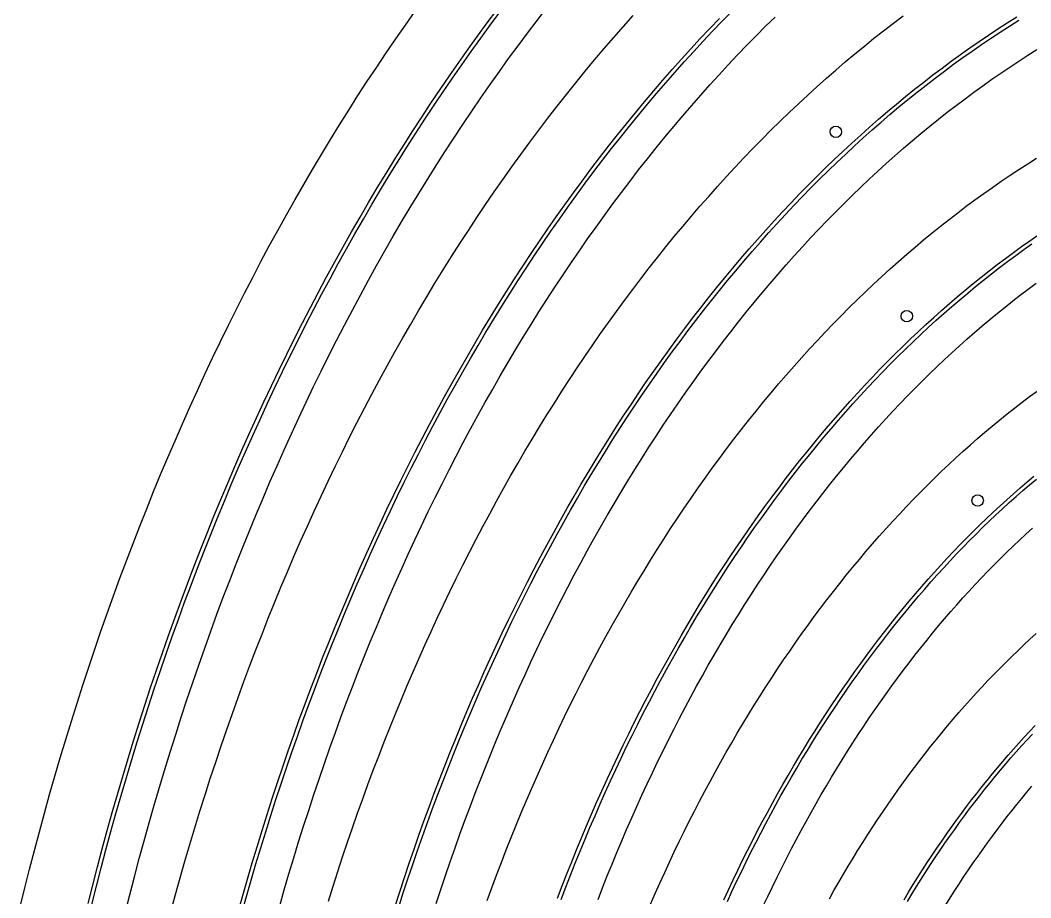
# Model space of a CAD drawing. Header units: metres. Extents: x 10 to 1210, y 10 to 2778.
# Drawn here: x 34.1 to 297.9, y 2029.5 to 2258.5 of the extents above; entities that cross this region are included whole.
import ezdxf

# ---------------------------------------------------------------- set-up
doc = ezdxf.new("R2010")
doc.units = ezdxf.units.M
for name, color, linetype in [('ACIKLIK', 5, 'Continuous'), ('ASKI_DELIK', 6, 'Continuous'), ('CAM_SABLON', 4, 'Continuous'), ('DIS_KENAR_V91_Z3', 1, 'Continuous'), ('LAMBA_T4_Z4', 3, 'Continuous')]:
    doc.layers.add(name, color=color, linetype=linetype)

msp = doc.modelspace()

# ---------------------------------------------------------------- linework, layer by layer
at = {"layer": 'ACIKLIK'}
for points in [[(61.53, 2025.59), (62.73, 2030.33), (63.95, 2035.04), (65.2, 2039.74), (66.47, 2044.42), (67.78, 2049.09), (69.11, 2053.73), (70.47, 2058.36), (71.85, 2062.97), (73.26, 2067.56), (74.7, 2072.12), (76.16, 2076.67), (77.65, 2081.2), (79.16, 2085.71), (80.7, 2090.2), (82.27, 2094.66), (83.86, 2099.11), (85.48, 2103.53), (87.12, 2107.93), (88.79, 2112.3), (90.48, 2116.65), (92.2, 2120.98), (93.94, 2125.29), (95.7, 2129.57), (97.5, 2133.82), (99.31, 2138.06), (101.15, 2142.26), (103.01, 2146.44), (104.9, 2150.6), (106.8, 2154.72), (108.74, 2158.83), (110.69, 2162.9), (112.67, 2166.95), (114.67, 2170.97), (116.7, 2174.96), (118.74, 2178.92), (120.81, 2182.86), (122.9, 2186.77), (125.01, 2190.64), (127.15, 2194.49), (129.3, 2198.31), (131.48, 2202.1), (133.67, 2205.85), (135.89, 2209.58), (138.13, 2213.28), (140.39, 2216.94), (142.67, 2220.58), (144.97, 2224.18), (147.28, 2227.75), (149.62, 2231.29), (151.98, 2234.79), (154.36, 2238.26), (156.75, 2241.7), (159.17, 2245.11), (161.6, 2248.48), (164.05, 2251.82), (166.52, 2255.12), (169, 2258.39), (171.5, 2261.63)], [(101.84, 2027.4), (103.04, 2031.6), (104.27, 2035.79), (105.52, 2039.95), (106.79, 2044.1), (108.09, 2048.23), (109.41, 2052.34), (110.76, 2056.44), (112.13, 2060.51), (113.52, 2064.57), (114.94, 2068.61), (116.38, 2072.62), (117.84, 2076.62), (119.32, 2080.6), (120.83, 2084.55), (122.36, 2088.49), (123.91, 2092.4), (125.49, 2096.29), (127.08, 2100.16), (128.7, 2104), (130.34, 2107.83), (132, 2111.63), (133.68, 2115.41), (135.39, 2119.16), (137.11, 2122.89), (138.86, 2126.6), (140.63, 2130.28), (142.41, 2133.94), (144.22, 2137.57), (146.05, 2141.17), (147.9, 2144.75), (149.77, 2148.31), (151.66, 2151.84), (153.56, 2155.34), (155.49, 2158.82), (157.44, 2162.26), (159.4, 2165.69), (161.39, 2169.08), (163.39, 2172.45), (165.41, 2175.78), (167.45, 2179.09), (169.51, 2182.37), (171.58, 2185.63), (173.68, 2188.85), (175.79, 2192.04), (177.91, 2195.21), (180.06, 2198.34), (182.22, 2201.45), (184.4, 2204.52), (186.59, 2207.56), (188.81, 2210.58), (191.03, 2213.56), (193.28, 2216.51), (195.53, 2219.43), (197.81, 2222.31), (200.1, 2225.17), (202.4, 2227.99), (204.72, 2230.79), (207.05, 2233.55), (209.4, 2236.27), (211.76, 2238.97), (214.14, 2241.63), (216.53, 2244.25), (218.93, 2246.85), (221.35, 2249.41), (223.78, 2251.94), (226.22, 2254.43), (228.67, 2256.89), (231.14, 2259.31)], [(142.67, 2028.01), (143.87, 2031.67), (145.1, 2035.32), (146.34, 2038.94), (147.61, 2042.55), (148.89, 2046.14), (150.2, 2049.71), (151.53, 2053.27), (152.87, 2056.8), (154.24, 2060.32), (155.63, 2063.81), (157.03, 2067.29), (158.46, 2070.75), (159.91, 2074.18), (161.37, 2077.6), (162.86, 2081), (164.36, 2084.37), (165.88, 2087.73), (167.42, 2091.06), (168.98, 2094.37), (170.56, 2097.66), (172.16, 2100.92), (173.77, 2104.17), (175.4, 2107.39), (177.06, 2110.59), (178.72, 2113.76), (180.41, 2116.91), (182.11, 2120.04), (183.83, 2123.14), (185.57, 2126.22), (187.33, 2129.27), (189.1, 2132.3), (190.88, 2135.31), (192.69, 2138.29), (194.51, 2141.24), (196.35, 2144.17), (198.2, 2147.07), (200.07, 2149.95), (201.95, 2152.8), (203.85, 2155.62), (205.76, 2158.42), (207.69, 2161.19), (209.63, 2163.93), (211.59, 2166.64), (213.56, 2169.33), (215.55, 2171.99), (217.55, 2174.62), (219.56, 2177.22), (221.59, 2179.8), (223.63, 2182.35), (225.69, 2184.86), (227.75, 2187.35), (229.83, 2189.81), (231.93, 2192.24), (234.03, 2194.64), (236.15, 2197.01), (238.28, 2199.35), (240.42, 2201.67), (242.57, 2203.95), (244.73, 2206.2), (246.91, 2208.42), (249.09, 2210.61), (251.29, 2212.77), (253.49, 2214.9), (255.71, 2217), (257.94, 2219.06), (260.17, 2221.1), (262.42, 2223.1), (264.68, 2225.08), (266.94, 2227.02), (269.21, 2228.93), (271.5, 2230.81), (273.79, 2232.65), (276.09, 2234.47), (278.39, 2236.25), (280.71, 2238), (283.03, 2239.72), (285.36, 2241.4), (287.7, 2243.06), (290.05, 2244.68), (292.4, 2246.27), (294.76, 2247.83), (297.12, 2249.35), (299.49, 2250.84)], [(184.92, 2029.05), (186.12, 2032.15), (187.34, 2035.23), (188.58, 2038.29), (189.84, 2041.34), (191.11, 2044.36), (192.4, 2047.37), (193.71, 2050.36), (195.03, 2053.34), (196.37, 2056.29), (197.73, 2059.22), (199.1, 2062.14), (200.49, 2065.03), (201.9, 2067.91), (203.32, 2070.77), (204.76, 2073.6), (206.21, 2076.42), (207.68, 2079.21), (209.16, 2081.98), (210.66, 2084.74), (212.18, 2087.47), (213.71, 2090.18), (215.25, 2092.86), (216.81, 2095.53), (218.38, 2098.17), (219.97, 2100.79), (221.57, 2103.39), (223.18, 2105.97), (224.81, 2108.52), (226.46, 2111.05), (228.11, 2113.55), (229.78, 2116.04), (231.46, 2118.49), (233.16, 2120.93), (234.87, 2123.34), (236.59, 2125.72), (238.32, 2128.09), (240.07, 2130.42), (241.82, 2132.73), (243.59, 2135.02), (245.37, 2137.28), (247.17, 2139.52), (248.97, 2141.73), (250.79, 2143.92), (252.61, 2146.08), (254.45, 2148.21), (256.3, 2150.32), (258.16, 2152.4), (260.02, 2154.45), (261.9, 2156.48), (263.79, 2158.48), (265.69, 2160.46), (267.6, 2162.41), (269.51, 2164.33), (271.44, 2166.22), (273.37, 2168.09), (275.32, 2169.93), (277.27, 2171.74), (279.23, 2173.52), (281.2, 2175.28), (283.18, 2177.01), (285.16, 2178.71), (287.15, 2180.39), (289.15, 2182.03), (291.16, 2183.65), (293.17, 2185.24), (295.19, 2186.8), (297.22, 2188.33), (299.25, 2189.84)], [(228.04, 2027.39), (229.23, 2029.91), (230.43, 2032.41), (231.64, 2034.9), (232.87, 2037.36), (234.11, 2039.81), (235.37, 2042.25), (236.64, 2044.66), (237.92, 2047.06), (239.21, 2049.43), (240.52, 2051.79), (241.84, 2054.13), (243.17, 2056.45), (244.52, 2058.75), (245.88, 2061.03), (247.25, 2063.3), (248.63, 2065.54), (250.02, 2067.76), (251.43, 2069.96), (252.85, 2072.15), (254.28, 2074.31), (255.72, 2076.45), (257.17, 2078.57), (258.63, 2080.67), (260.1, 2082.75), (261.58, 2084.81), (263.08, 2086.84), (264.58, 2088.86), (266.1, 2090.85), (267.62, 2092.82), (269.16, 2094.77), (270.7, 2096.69), (272.26, 2098.6), (273.82, 2100.48), (275.39, 2102.34), (276.97, 2104.18), (278.57, 2105.99), (280.16, 2107.78), (281.77, 2109.55), (283.39, 2111.3), (285.01, 2113.02), (286.65, 2114.72), (288.29, 2116.39), (289.94, 2118.05), (291.59, 2119.68), (293.25, 2121.28), (294.93, 2122.86), (296.6, 2124.42), (298.29, 2125.95)], [(275.69, 2027.69), (276.86, 2029.56), (278.04, 2031.41), (279.24, 2033.25), (280.44, 2035.06), (281.65, 2036.86), (282.87, 2038.65), (284.1, 2040.41), (285.34, 2042.16), (286.58, 2043.89), (287.84, 2045.6), (289.1, 2047.29), (290.37, 2048.96), (291.65, 2050.62), (292.94, 2052.25), (294.24, 2053.87), (295.54, 2055.47), (296.85, 2057.05), (298.17, 2058.61)]]:
    msp.add_lwpolyline(points, dxfattribs=at)
at = {"layer": 'ASKI_DELIK'}
for centre in [(247, 2229.38), (265.5, 2181.28), (284, 2133.17)]:
    msp.add_circle(centre, 1.5, dxfattribs=at)
at = {"layer": 'CAM_SABLON'}
for points in [[(52.8, 2027.77), (54.01, 2032.56), (55.24, 2037.33), (56.51, 2042.08), (57.8, 2046.82), (59.12, 2051.54), (60.46, 2056.24), (61.84, 2060.92), (63.24, 2065.58), (64.67, 2070.23), (66.12, 2074.85), (67.6, 2079.46), (69.11, 2084.04), (70.64, 2088.6), (72.2, 2093.15), (73.79, 2097.67), (75.4, 2102.17), (77.04, 2106.65), (78.7, 2111.1), (80.39, 2115.53), (82.1, 2119.94), (83.84, 2124.33), (85.61, 2128.69), (87.4, 2133.03), (89.21, 2137.34), (91.05, 2141.63), (92.91, 2145.9), (94.8, 2150.13), (96.71, 2154.35), (98.65, 2158.53), (100.61, 2162.69), (102.59, 2166.82), (104.6, 2170.93), (106.63, 2175.01), (108.68, 2179.06), (110.76, 2183.08), (112.86, 2187.08), (114.98, 2191.04), (117.13, 2194.98), (119.29, 2198.88), (121.48, 2202.76), (123.69, 2206.61), (125.92, 2210.43), (128.18, 2214.21), (130.45, 2217.97), (132.75, 2221.7), (135.06, 2225.39), (137.4, 2229.05), (139.76, 2232.68), (142.13, 2236.28), (144.53, 2239.84), (146.95, 2243.38), (149.39, 2246.88), (151.84, 2250.34), (154.32, 2253.78), (156.81, 2257.18), (159.33, 2260.54)], [(91.98, 2025.58), (93.18, 2029.85), (94.4, 2034.11), (95.64, 2038.35), (96.91, 2042.57), (98.2, 2046.77), (99.52, 2050.96), (100.86, 2055.13), (102.22, 2059.28), (103.61, 2063.41), (105.02, 2067.52), (106.46, 2071.61), (107.91, 2075.69), (109.4, 2079.74), (110.9, 2083.77), (112.43, 2087.78), (113.98, 2091.77), (115.56, 2095.74), (117.15, 2099.69), (118.77, 2103.62), (120.42, 2107.52), (122.08, 2111.4), (123.77, 2115.26), (125.48, 2119.1), (127.21, 2122.91), (128.96, 2126.7), (130.73, 2130.46), (132.53, 2134.2), (134.34, 2137.92), (136.18, 2141.61), (138.04, 2145.27), (139.92, 2148.91), (141.82, 2152.53), (143.74, 2156.11), (145.68, 2159.68), (147.64, 2163.21), (149.61, 2166.72), (151.61, 2170.2), (153.63, 2173.65), (155.67, 2177.08), (157.73, 2180.47), (159.81, 2183.84), (161.9, 2187.19), (164.01, 2190.5), (166.15, 2193.78), (168.3, 2197.03), (170.47, 2200.26), (172.65, 2203.45), (174.86, 2206.62), (177.08, 2209.75), (179.32, 2212.86), (181.57, 2215.93), (183.84, 2218.97), (186.13, 2221.98), (188.44, 2224.97), (190.76, 2227.91), (193.1, 2230.83), (195.45, 2233.71), (197.82, 2236.57), (200.21, 2239.39), (202.61, 2242.18), (205.02, 2244.93), (207.45, 2247.65), (209.9, 2250.34), (212.36, 2252.99), (214.83, 2255.62), (217.31, 2258.2), (219.82, 2260.76)], [(132.91, 2027.07), (134.11, 2030.8), (135.33, 2034.51), (136.58, 2038.21), (137.84, 2041.89), (139.13, 2045.56), (140.43, 2049.2), (141.76, 2052.83), (143.11, 2056.44), (144.47, 2060.03), (145.86, 2063.61), (147.27, 2067.16), (148.7, 2070.69), (150.15, 2074.21), (151.62, 2077.7), (153.11, 2081.18), (154.62, 2084.63), (156.15, 2088.06), (157.7, 2091.47), (159.27, 2094.86), (160.85, 2098.23), (162.46, 2101.58), (164.09, 2104.9), (165.73, 2108.21), (167.39, 2111.49), (169.07, 2114.74), (170.77, 2117.98), (172.49, 2121.19), (174.23, 2124.37), (175.98, 2127.53), (177.75, 2130.67), (179.54, 2133.79), (181.34, 2136.88), (183.17, 2139.94), (185.01, 2142.98), (186.87, 2145.99), (188.74, 2148.98), (190.63, 2151.94), (192.54, 2154.88), (194.46, 2157.79), (196.4, 2160.67), (198.35, 2163.53), (200.33, 2166.36), (202.31, 2169.16), (204.31, 2171.94), (206.33, 2174.69), (208.36, 2177.41), (210.41, 2180.1), (212.47, 2182.76), (214.54, 2185.4), (216.63, 2188), (218.74, 2190.58), (220.86, 2193.13), (222.99, 2195.65), (225.13, 2198.14), (227.29, 2200.61), (229.46, 2203.04), (231.64, 2205.44), (233.84, 2207.81), (236.05, 2210.15), (238.27, 2212.46), (240.51, 2214.75), (242.75, 2217), (245.01, 2219.22), (247.28, 2221.4), (249.56, 2223.56), (251.85, 2225.69), (254.15, 2227.78), (256.46, 2229.85), (258.78, 2231.88), (261.12, 2233.88), (263.46, 2235.85), (265.81, 2237.78), (268.18, 2239.69), (270.55, 2241.56), (272.93, 2243.4), (275.32, 2245.21), (277.72, 2246.98), (280.13, 2248.72), (282.54, 2250.43), (284.97, 2252.11), (287.4, 2253.75), (289.84, 2255.36), (292.29, 2256.94), (294.74, 2258.49)], [(175.31, 2029.11), (176.52, 2032.28), (177.74, 2035.44), (178.99, 2038.58), (180.25, 2041.7), (181.53, 2044.8), (182.83, 2047.88), (184.14, 2050.95), (185.48, 2054), (186.83, 2057.03), (188.19, 2060.04), (189.58, 2063.03), (190.98, 2066), (192.39, 2068.96), (193.83, 2071.89), (195.28, 2074.81), (196.75, 2077.7), (198.23, 2080.57), (199.73, 2083.43), (201.24, 2086.26), (202.78, 2089.07), (204.32, 2091.86), (205.89, 2094.63), (207.46, 2097.38), (209.06, 2100.1), (210.66, 2102.8), (212.29, 2105.48), (213.93, 2108.14), (215.58, 2110.78), (217.25, 2113.39), (218.93, 2115.98), (220.62, 2118.55), (222.33, 2121.09), (224.06, 2123.61), (225.79, 2126.1), (227.55, 2128.57), (229.31, 2131.02), (231.09, 2133.44), (232.88, 2135.84), (234.68, 2138.21), (236.5, 2140.56), (238.33, 2142.88), (240.17, 2145.18), (242.02, 2147.45), (243.89, 2149.7), (245.77, 2151.92), (247.66, 2154.11), (249.56, 2156.28), (251.47, 2158.42), (253.39, 2160.54), (255.33, 2162.63), (257.27, 2164.69), (259.23, 2166.73), (261.2, 2168.73), (263.17, 2170.71), (265.16, 2172.67), (267.16, 2174.6), (269.16, 2176.49), (271.18, 2178.37), (273.21, 2180.21), (275.24, 2182.03), (277.28, 2183.81), (279.34, 2185.57), (281.4, 2187.31), (283.47, 2189.01), (285.55, 2190.68), (287.63, 2192.33), (289.73, 2193.95), (291.83, 2195.54), (293.94, 2197.1), (296.06, 2198.63), (298.18, 2200.13)], [(218.68, 2028.6), (219.88, 2031.2), (221.1, 2033.77), (222.33, 2036.34), (223.57, 2038.88), (224.83, 2041.4), (226.1, 2043.91), (227.39, 2046.4), (228.69, 2048.88), (230, 2051.33), (231.33, 2053.77), (232.67, 2056.19), (234.02, 2058.58), (235.39, 2060.96), (236.77, 2063.32), (238.16, 2065.67), (239.57, 2067.99), (240.99, 2070.29), (242.42, 2072.57), (243.86, 2074.84), (245.32, 2077.08), (246.79, 2079.3), (248.27, 2081.5), (249.76, 2083.68), (251.26, 2085.84), (252.78, 2087.98), (254.31, 2090.1), (255.85, 2092.2), (257.4, 2094.27), (258.96, 2096.33), (260.53, 2098.36), (262.11, 2100.37), (263.7, 2102.35), (265.31, 2104.32), (266.92, 2106.26), (268.55, 2108.18), (270.18, 2110.08), (271.82, 2111.96), (273.48, 2113.81), (275.14, 2115.64), (276.81, 2117.44), (278.5, 2119.23), (280.19, 2120.99), (281.89, 2122.72), (283.59, 2124.43), (285.31, 2126.12), (287.04, 2127.79), (288.77, 2129.43), (290.51, 2131.04), (292.26, 2132.64), (294.02, 2134.21), (295.78, 2135.75), (297.56, 2137.27), (299.34, 2138.76)], [(265.66, 2028.53), (266.85, 2030.49), (268.05, 2032.44), (269.26, 2034.37), (270.48, 2036.28), (271.71, 2038.18), (272.95, 2040.06), (274.2, 2041.92), (275.46, 2043.76), (276.73, 2045.58), (278.01, 2047.39), (279.3, 2049.18), (280.6, 2050.95), (281.91, 2052.7), (283.23, 2054.44), (284.56, 2056.15), (285.89, 2057.85), (287.24, 2059.53), (288.59, 2061.19), (289.96, 2062.83), (291.33, 2064.45), (292.7, 2066.05), (294.09, 2067.63), (295.49, 2069.19), (296.89, 2070.74), (298.3, 2072.26)]]:
    msp.add_lwpolyline(points, dxfattribs=at)
at = {"layer": 'DIS_KENAR_V91_Z3'}
for points in [[(34.12, 2027.21), (35.33, 2032.12), (36.57, 2037.02), (37.83, 2041.9), (39.13, 2046.76), (40.45, 2051.61), (41.8, 2056.44), (43.18, 2061.25), (44.58, 2066.04), (46.02, 2070.82), (47.48, 2075.57), (48.97, 2080.31), (50.48, 2085.02), (52.03, 2089.72), (53.6, 2094.39), (55.2, 2099.05), (56.82, 2103.68), (58.47, 2108.3), (60.15, 2112.89), (61.86, 2117.45), (63.59, 2122), (65.35, 2126.52), (67.13, 2131.02), (68.94, 2135.5), (70.78, 2139.95), (72.64, 2144.38), (74.53, 2148.78), (76.45, 2153.16), (78.38, 2157.52), (80.35, 2161.84), (82.34, 2166.15), (84.35, 2170.42), (86.39, 2174.67), (88.46, 2178.89), (90.55, 2183.09), (92.66, 2187.26), (94.8, 2191.4), (96.96, 2195.51), (99.14, 2199.59), (101.35, 2203.65), (103.58, 2207.67), (105.84, 2211.67), (108.12, 2215.64), (110.42, 2219.57), (112.74, 2223.48), (115.09, 2227.35), (117.46, 2231.2), (119.85, 2235.01), (122.26, 2238.8), (124.7, 2242.55), (127.16, 2246.26), (129.64, 2249.95), (132.14, 2253.6), (134.66, 2257.22), (137.2, 2260.81)], [(73.43, 2025.97), (74.63, 2030.37), (75.86, 2034.75), (77.11, 2039.12), (78.38, 2043.47), (79.68, 2047.8), (81.01, 2052.12), (82.36, 2056.41), (83.74, 2060.69), (85.14, 2064.95), (86.56, 2069.2), (88.02, 2073.42), (89.49, 2077.63), (90.99, 2081.81), (92.51, 2085.98), (94.06, 2090.12), (95.63, 2094.25), (97.23, 2098.35), (98.85, 2102.44), (100.49, 2106.5), (102.16, 2110.54), (103.85, 2114.56), (105.56, 2118.56), (107.3, 2122.53), (109.06, 2126.48), (110.84, 2130.41), (112.65, 2134.31), (114.48, 2138.19), (116.33, 2142.05), (118.2, 2145.88), (120.1, 2149.69), (122.01, 2153.47), (123.95, 2157.23), (125.91, 2160.96), (127.9, 2164.66), (129.9, 2168.34), (131.93, 2172), (133.97, 2175.62), (136.04, 2179.22), (138.13, 2182.8), (140.24, 2186.34), (142.37, 2189.86), (144.52, 2193.35), (146.69, 2196.81), (148.88, 2200.24), (151.09, 2203.64), (153.32, 2207.02), (155.57, 2210.36), (157.84, 2213.68), (160.13, 2216.97), (162.43, 2220.22), (164.76, 2223.45), (167.11, 2226.64), (169.47, 2229.81), (171.85, 2232.94), (174.25, 2236.04), (176.67, 2239.11), (179.1, 2242.15), (181.56, 2245.16), (184.03, 2248.13), (186.52, 2251.07), (189.02, 2253.98), (191.54, 2256.86), (194.08, 2259.7)], [(114.54, 2028.66), (115.76, 2032.52), (116.99, 2036.36), (118.25, 2040.19), (119.53, 2044), (120.83, 2047.79), (122.16, 2051.57), (123.51, 2055.33), (124.87, 2059.07), (126.26, 2062.79), (127.68, 2066.5), (129.11, 2070.19), (130.56, 2073.85), (132.04, 2077.5), (133.54, 2081.13), (135.05, 2084.74), (136.59, 2088.33), (138.15, 2091.9), (139.73, 2095.45), (141.34, 2098.97), (142.96, 2102.48), (144.6, 2105.96), (146.26, 2109.43), (147.94, 2112.87), (149.65, 2116.29), (151.37, 2119.68), (153.11, 2123.06), (154.87, 2126.41), (156.65, 2129.74), (158.45, 2133.04), (160.27, 2136.32), (162.11, 2139.58), (163.96, 2142.81), (165.84, 2146.02), (167.74, 2149.2), (169.65, 2152.36), (171.58, 2155.5), (173.53, 2158.6), (175.5, 2161.69), (177.48, 2164.74), (179.48, 2167.77), (181.5, 2170.78), (183.54, 2173.76), (185.6, 2176.71), (187.67, 2179.63), (189.76, 2182.53), (191.86, 2185.4), (193.99, 2188.24), (196.13, 2191.05), (198.28, 2193.84), (200.45, 2196.6), (202.64, 2199.32), (204.84, 2202.02), (207.06, 2204.69), (209.29, 2207.34), (211.54, 2209.95), (213.81, 2212.53), (216.09, 2215.09), (218.38, 2217.61), (220.69, 2220.1), (223.01, 2222.56), (225.35, 2225), (227.7, 2227.4), (230.07, 2229.77), (232.45, 2232.11), (234.84, 2234.42), (237.25, 2236.7), (239.67, 2238.94), (242.1, 2241.15), (244.54, 2243.34), (247, 2245.49), (249.47, 2247.6), (251.95, 2249.69), (254.45, 2251.74), (256.95, 2253.76), (259.47, 2255.75), (262, 2257.7), (264.54, 2259.62)], [(156.02, 2028.85), (157.24, 2032.16), (158.47, 2035.47), (159.72, 2038.75), (160.99, 2042.02), (162.28, 2045.27), (163.59, 2048.5), (164.91, 2051.72), (166.26, 2054.92), (167.62, 2058.1), (169.01, 2061.26), (170.41, 2064.41), (171.83, 2067.54), (173.27, 2070.64), (174.72, 2073.73), (176.19, 2076.8), (177.69, 2079.86), (179.19, 2082.89), (180.72, 2085.9), (182.27, 2088.89), (183.83, 2091.86), (185.41, 2094.81), (187, 2097.74), (188.61, 2100.65), (190.24, 2103.54), (191.89, 2106.4), (193.55, 2109.25), (195.23, 2112.07), (196.93, 2114.87), (198.64, 2117.65), (200.37, 2120.4), (202.11, 2123.13), (203.87, 2125.84), (205.65, 2128.53), (207.44, 2131.19), (209.24, 2133.83), (211.07, 2136.45), (212.9, 2139.04), (214.75, 2141.61), (216.62, 2144.15), (218.5, 2146.67), (220.4, 2149.17), (222.31, 2151.64), (224.23, 2154.08), (226.17, 2156.5), (228.13, 2158.89), (230.09, 2161.26), (232.07, 2163.6), (234.07, 2165.92), (236.08, 2168.21), (238.1, 2170.47), (240.13, 2172.71), (242.18, 2174.92), (244.24, 2177.1), (246.31, 2179.26), (248.39, 2181.39), (250.49, 2183.49), (252.6, 2185.56), (254.72, 2187.61), (256.85, 2189.63), (259, 2191.62), (261.15, 2193.58), (263.32, 2195.52), (265.5, 2197.42), (267.69, 2199.3), (269.89, 2201.15), (272.1, 2202.97), (274.32, 2204.76), (276.55, 2206.52), (278.8, 2208.25), (281.05, 2209.95), (283.31, 2211.63), (285.58, 2213.27), (287.86, 2214.88), (290.15, 2216.47), (292.45, 2218.02), (294.76, 2219.54), (297.08, 2221.04), (299.4, 2222.5)], [(198.66, 2027.87), (199.86, 2030.63), (201.08, 2033.37), (202.32, 2036.1), (203.57, 2038.81), (204.84, 2041.51), (206.13, 2044.18), (207.43, 2046.84), (208.74, 2049.49), (210.08, 2052.11), (211.42, 2054.72), (212.78, 2057.31), (214.16, 2059.88), (215.55, 2062.44), (216.96, 2064.97), (218.38, 2067.49), (219.81, 2069.99), (221.26, 2072.47), (222.73, 2074.93), (224.21, 2077.37), (225.7, 2079.79), (227.21, 2082.2), (228.73, 2084.58), (230.26, 2086.94), (231.81, 2089.29), (233.37, 2091.61), (234.95, 2093.91), (236.54, 2096.19), (238.14, 2098.45), (239.75, 2100.69), (241.38, 2102.91), (243.02, 2105.1), (244.67, 2107.28), (246.34, 2109.43), (248.02, 2111.56), (249.71, 2113.67), (251.41, 2115.76), (253.13, 2117.83), (254.85, 2119.87), (256.59, 2121.89), (258.34, 2123.88), (260.11, 2125.86), (261.88, 2127.81), (263.66, 2129.73), (265.46, 2131.64), (267.27, 2133.52), (269.08, 2135.38), (270.91, 2137.21), (272.75, 2139.02), (274.6, 2140.8), (276.46, 2142.56), (278.33, 2144.3), (280.21, 2146.01), (282.1, 2147.69), (284, 2149.36), (285.91, 2150.99), (287.83, 2152.61), (289.76, 2154.19), (291.69, 2155.75), (293.64, 2157.29), (295.59, 2158.8), (297.56, 2160.28), (299.53, 2161.74)], [(245.3, 2029.3), (246.51, 2031.45), (247.74, 2033.58), (248.98, 2035.69), (250.22, 2037.79), (251.49, 2039.88), (252.76, 2041.94), (254.05, 2043.99), (255.34, 2046.03), (256.65, 2048.04), (257.97, 2050.04), (259.31, 2052.02), (260.65, 2053.99), (262, 2055.93), (263.37, 2057.86), (264.75, 2059.77), (266.14, 2061.66), (267.54, 2063.54), (268.95, 2065.39), (270.37, 2067.23), (271.8, 2069.05), (273.24, 2070.85), (274.7, 2072.63), (276.16, 2074.39), (277.63, 2076.13), (279.12, 2077.86), (280.61, 2079.56), (282.11, 2081.24), (283.63, 2082.91), (285.15, 2084.55), (286.68, 2086.18), (288.22, 2087.78), (289.77, 2089.36), (291.33, 2090.93), (292.9, 2092.47), (294.48, 2093.99), (296.07, 2095.49), (297.66, 2096.98), (299.27, 2098.44)]]:
    msp.add_lwpolyline(points, dxfattribs=at)
at = {"layer": 'LAMBA_T4_Z4'}
for points in [[(51.83, 2028.01), (53.04, 2032.81), (54.28, 2037.58), (55.54, 2042.34), (56.83, 2047.08), (58.16, 2051.81), (59.5, 2056.52), (60.88, 2061.2), (62.28, 2065.87), (63.71, 2070.52), (65.17, 2075.16), (66.65, 2079.77), (68.16, 2084.36), (69.69, 2088.93), (71.26, 2093.48), (72.84, 2098), (74.46, 2102.51), (76.1, 2106.99), (77.76, 2111.45), (79.46, 2115.89), (81.17, 2120.31), (82.91, 2124.7), (84.68, 2129.07), (86.47, 2133.41), (88.29, 2137.73), (90.13, 2142.03), (92, 2146.3), (93.89, 2150.54), (95.8, 2154.76), (97.74, 2158.95), (99.71, 2163.12), (101.69, 2167.26), (103.7, 2171.37), (105.74, 2175.46), (107.79, 2179.51), (109.87, 2183.54), (111.98, 2187.54), (114.1, 2191.52), (116.25, 2195.46), (118.42, 2199.37), (120.61, 2203.26), (122.82, 2207.11), (125.06, 2210.94), (127.32, 2214.73), (129.6, 2218.49), (131.9, 2222.22), (134.22, 2225.92), (136.56, 2229.59), (138.92, 2233.23), (141.3, 2236.83), (143.7, 2240.41), (146.13, 2243.95), (148.57, 2247.45), (151.03, 2250.93), (153.51, 2254.36), (156.01, 2257.77), (158.53, 2261.14)], [(91.02, 2025.85), (92.21, 2030.12), (93.44, 2034.39), (94.68, 2038.63), (95.95, 2042.86), (97.24, 2047.07), (98.56, 2051.26), (99.9, 2055.44), (101.27, 2059.59), (102.66, 2063.73), (104.08, 2067.85), (105.51, 2071.95), (106.97, 2076.03), (108.46, 2080.09), (109.97, 2084.12), (111.5, 2088.14), (113.05, 2092.14), (114.63, 2096.12), (116.23, 2100.07), (117.85, 2104), (119.5, 2107.91), (121.16, 2111.8), (122.85, 2115.67), (124.56, 2119.51), (126.3, 2123.33), (128.05, 2127.12), (129.83, 2130.89), (131.63, 2134.64), (133.45, 2138.36), (135.29, 2142.06), (137.15, 2145.73), (139.03, 2149.37), (140.93, 2152.99), (142.86, 2156.59), (144.8, 2160.16), (146.76, 2163.7), (148.75, 2167.21), (150.75, 2170.7), (152.77, 2174.16), (154.81, 2177.59), (156.88, 2181), (158.96, 2184.37), (161.06, 2187.72), (163.17, 2191.04), (165.31, 2194.33), (167.47, 2197.59), (169.64, 2200.82), (171.83, 2204.02), (174.04, 2207.19), (176.26, 2210.33), (178.51, 2213.45), (180.77, 2216.53), (183.05, 2219.58), (185.34, 2222.59), (187.65, 2225.58), (189.98, 2228.54), (192.32, 2231.46), (194.68, 2234.35), (197.06, 2237.21), (199.45, 2240.04), (201.85, 2242.83), (204.27, 2245.59), (206.71, 2248.32), (209.16, 2251.02), (211.62, 2253.68), (214.1, 2256.31), (216.6, 2258.9)], [(131.96, 2027.37), (133.16, 2031.11), (134.38, 2034.83), (135.63, 2038.53), (136.9, 2042.22), (138.18, 2045.89), (139.49, 2049.54), (140.82, 2053.18), (142.17, 2056.8), (143.54, 2060.39), (144.93, 2063.97), (146.34, 2067.53), (147.78, 2071.07), (149.23, 2074.59), (150.7, 2078.09), (152.19, 2081.57), (153.71, 2085.03), (155.24, 2088.47), (156.79, 2091.89), (158.36, 2095.29), (159.95, 2098.66), (161.56, 2102.02), (163.19, 2105.35), (164.84, 2108.66), (166.5, 2111.94), (168.19, 2115.2), (169.89, 2118.44), (171.61, 2121.66), (173.35, 2124.85), (175.11, 2128.02), (176.88, 2131.17), (178.67, 2134.29), (180.48, 2137.38), (182.31, 2140.46), (184.16, 2143.5), (186.02, 2146.52), (187.89, 2149.52), (189.79, 2152.49), (191.7, 2155.43), (193.63, 2158.34), (195.57, 2161.23), (197.53, 2164.1), (199.51, 2166.94), (201.5, 2169.74), (203.5, 2172.53), (205.53, 2175.28), (207.56, 2178.01), (209.61, 2180.71), (211.68, 2183.38), (213.76, 2186.02), (215.86, 2188.63), (217.97, 2191.22), (220.09, 2193.77), (222.23, 2196.3), (224.38, 2198.8), (226.54, 2201.27), (228.72, 2203.71), (230.91, 2206.12), (233.11, 2208.49), (235.33, 2210.84), (237.55, 2213.16), (239.79, 2215.45), (242.05, 2217.71), (244.31, 2219.93), (246.59, 2222.13), (248.87, 2224.29), (251.17, 2226.42), (253.48, 2228.53), (255.8, 2230.6), (258.13, 2232.63), (260.47, 2234.64), (262.82, 2236.62), (265.18, 2238.56), (267.55, 2240.47), (269.93, 2242.35), (272.32, 2244.19), (274.72, 2246.01), (277.13, 2247.79), (279.55, 2249.54), (281.97, 2251.25), (284.4, 2252.94), (286.85, 2254.59), (289.29, 2256.2), (291.75, 2257.79), (294.22, 2259.34)], [(174.37, 2029.47), (175.58, 2032.64), (176.81, 2035.8), (178.06, 2038.95), (179.32, 2042.07), (180.61, 2045.18), (181.91, 2048.27), (183.23, 2051.35), (184.56, 2054.4), (185.91, 2057.44), (187.28, 2060.46), (188.67, 2063.45), (190.07, 2066.43), (191.49, 2069.39), (192.93, 2072.33), (194.39, 2075.25), (195.86, 2078.16), (197.34, 2081.04), (198.85, 2083.9), (200.36, 2086.73), (201.9, 2089.55), (203.45, 2092.35), (205.02, 2095.12), (206.6, 2097.88), (208.2, 2100.61), (209.81, 2103.32), (211.43, 2106.01), (213.08, 2108.67), (214.73, 2111.31), (216.41, 2113.93), (218.09, 2116.53), (219.79, 2119.1), (221.51, 2121.65), (223.23, 2124.17), (224.98, 2126.68), (226.73, 2129.15), (228.5, 2131.61), (230.28, 2134.04), (232.08, 2136.44), (233.89, 2138.82), (235.71, 2141.17), (237.55, 2143.5), (239.39, 2145.81), (241.25, 2148.09), (243.12, 2150.34), (245.01, 2152.57), (246.9, 2154.77), (248.81, 2156.94), (250.73, 2159.09), (252.66, 2161.21), (254.6, 2163.31), (256.55, 2165.38), (258.51, 2167.42), (260.48, 2169.44), (262.47, 2171.42), (264.46, 2173.39), (266.47, 2175.32), (268.48, 2177.22), (270.5, 2179.1), (272.54, 2180.95), (274.58, 2182.78), (276.63, 2184.57), (278.69, 2186.34), (280.76, 2188.07), (282.84, 2189.78), (284.92, 2191.47), (287.02, 2193.12), (289.12, 2194.74), (291.23, 2196.34), (293.35, 2197.91), (295.47, 2199.44), (297.61, 2200.95), (299.75, 2202.43)], [(217.78, 2029.02), (218.98, 2031.62), (220.2, 2034.2), (221.43, 2036.77), (222.67, 2039.32), (223.94, 2041.85), (225.21, 2044.37), (226.5, 2046.87), (227.8, 2049.35), (229.12, 2051.81), (230.45, 2054.25), (231.79, 2056.67), (233.15, 2059.08), (234.52, 2061.47), (235.91, 2063.83), (237.3, 2066.18), (238.71, 2068.51), (240.14, 2070.82), (241.57, 2073.11), (243.02, 2075.38), (244.48, 2077.63), (245.95, 2079.86), (247.44, 2082.06), (248.94, 2084.25), (250.45, 2086.42), (251.97, 2088.56), (253.5, 2090.69), (255.04, 2092.79), (256.6, 2094.87), (258.16, 2096.93), (259.74, 2098.97), (261.33, 2100.99), (262.93, 2102.98), (264.54, 2104.96), (266.16, 2106.9), (267.79, 2108.83), (269.43, 2110.74), (271.08, 2112.62), (272.74, 2114.48), (274.4, 2116.31), (276.08, 2118.13), (277.77, 2119.92), (279.47, 2121.68), (281.17, 2123.42), (282.89, 2125.14), (284.61, 2126.84), (286.35, 2128.51), (288.09, 2130.16), (289.84, 2131.78), (291.59, 2133.38), (293.36, 2134.96), (295.13, 2136.51), (296.91, 2138.03), (298.7, 2139.53)], [(264.8, 2029.04), (265.99, 2031.01), (267.2, 2032.97), (268.41, 2034.9), (269.64, 2036.82), (270.87, 2038.73), (272.12, 2040.61), (273.37, 2042.48), (274.64, 2044.33), (275.91, 2046.16), (277.2, 2047.97), (278.5, 2049.77), (279.8, 2051.55), (281.11, 2053.31), (282.44, 2055.05), (283.77, 2056.77), (285.11, 2058.47), (286.46, 2060.16), (287.82, 2061.82), (289.19, 2063.47), (290.57, 2065.1), (291.95, 2066.71), (293.34, 2068.29), (294.74, 2069.86), (296.15, 2071.41), (297.57, 2072.94), (298.99, 2074.45)]]:
    msp.add_lwpolyline(points, dxfattribs=at)

doc.saveas('drawing.dxf')
